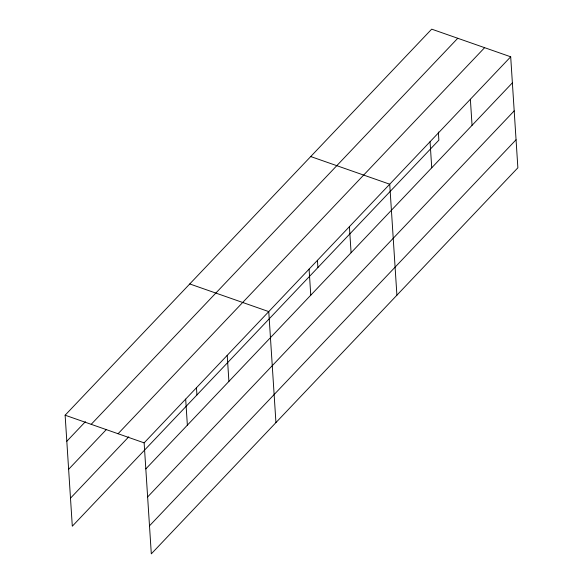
<?xml version="1.0" encoding="UTF-8"?>
<svg xmlns="http://www.w3.org/2000/svg" width="583" height="583" viewBox="0 0 583 583"><rect width="100%" height="100%" fill="white"/><g stroke="black" fill="none" stroke-linecap="round" stroke-linejoin="round"><path stroke-width="0.87" d="M438.343 132.006L438.868 140.146L72.307 526.201L65.128 415.205L431.69 29.15L510.693 56.799L517.872 167.795L151.31 553.85L144.132 442.854L510.693 56.799M66.812 441.265L85.417 421.677M91.203 424.329L457.764 38.274M68.626 469.293L106.449 429.46M118.065 433.73L484.619 47.675M70.492 498.174L128.777 436.791M145.816 468.914L512.377 82.859M147.63 496.942L514.191 110.887M149.496 525.822L516.057 139.767M310.724 156.55L389.728 184.199L396.906 295.195M189.759 283.95L268.763 311.599L275.941 422.588M65.128 415.205L144.132 442.854M470.372 99.263L472.055 125.323M430.05 141.735L431.733 167.795M349.406 226.663L351.09 252.723M317.436 260.31L317.903 267.546M309.085 269.127L310.768 295.187M227.217 355.353L228.908 381.413M196.471 387.71L196.937 394.939M185.678 399.1L187.362 425.167"/></g></svg>
